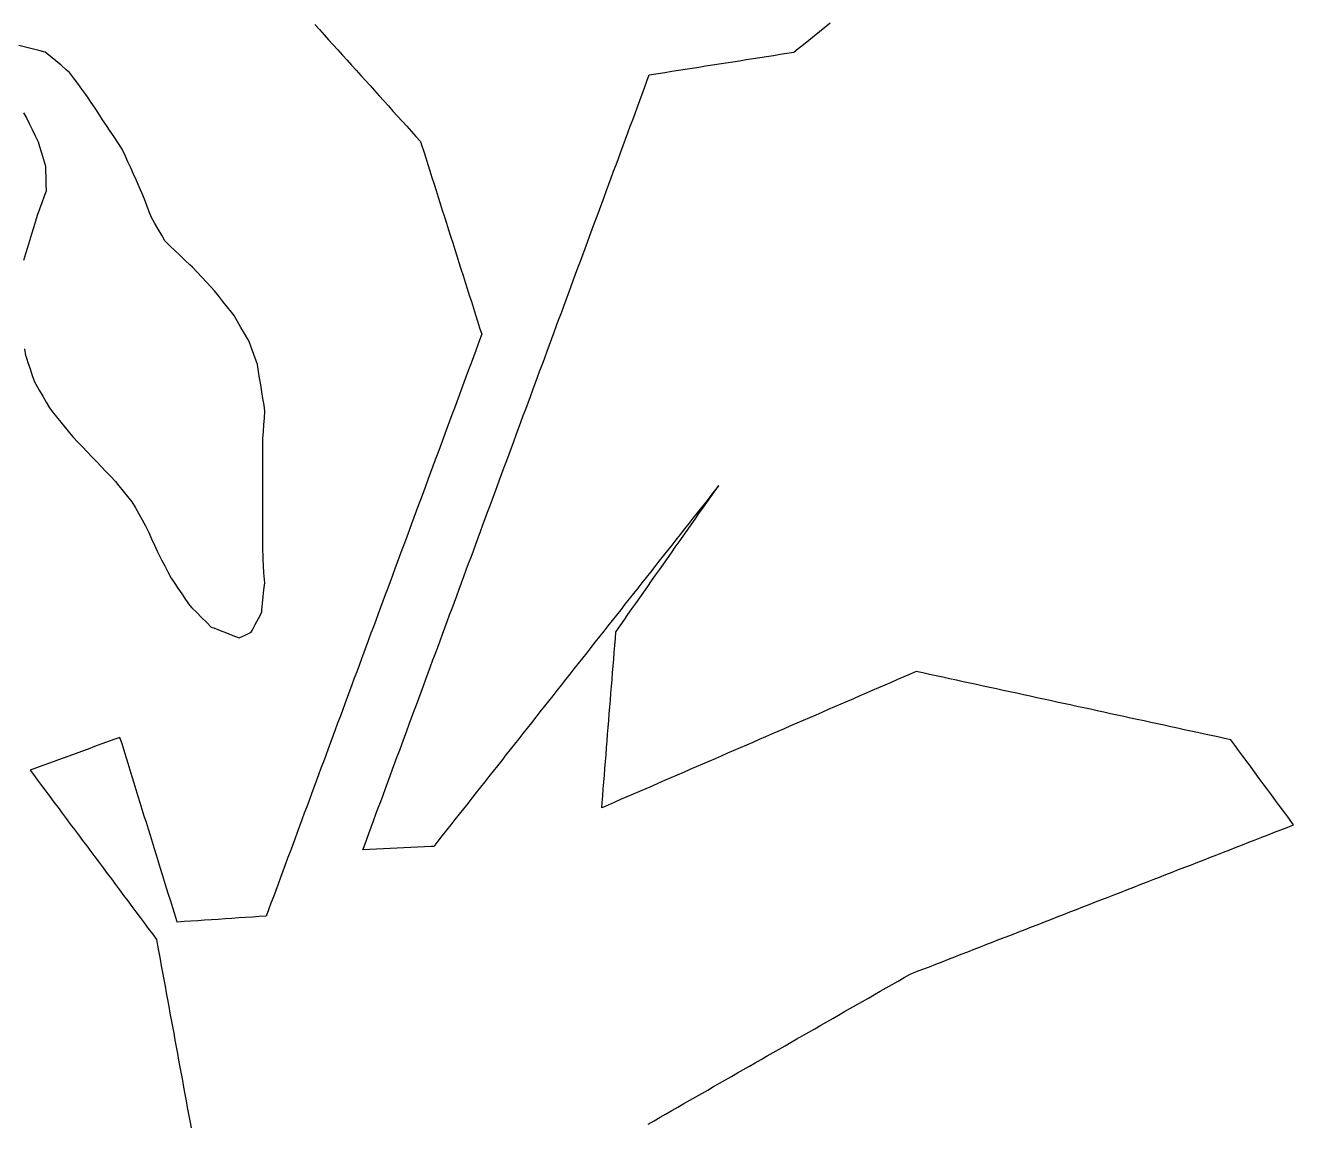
# Model space of a CAD drawing. Header units: millimetres. Extents: x 230 to 3347, y 514 to 5196.
# Drawn here: x 1954.8 to 2139.7, y 4305.1 to 4465.3 of the extents above; entities that cross this region are included whole.
import ezdxf

# ---------------------------------------------------------------- set-up
doc = ezdxf.new("R2010")
doc.units = ezdxf.units.MM
for name, color, linetype in [('ALL_ISLANDS', 7, 'Continuous'), ('OUTLINE_ISLAND_01', 7, 'Continuous'), ('OUTLINE_ISLAND_07', 7, 'Continuous')]:
    doc.layers.add(name, color=color, linetype=linetype)

msp = doc.modelspace()

# ---------------------------------------------------------------- linework, layer by layer
at = {"layer": 'ALL_ISLANDS'}
for points in [[(1997.0172, 4465.4149), (1997.6873, 4464.6726), (1998.3575, 4463.9304), (1999.0276, 4463.1881), (1999.6977, 4462.4459), (2000.3679, 4461.7037), (2001.038, 4460.9614), (2001.7081, 4460.2192), (2002.3783, 4459.4769), (2003.0484, 4458.7347), (2003.7185, 4457.9925), (2004.3887, 4457.2502), (2005.0588, 4456.508), (2005.7289, 4455.7657), (2006.3991, 4455.0235), (2007.0692, 4454.2812), (2007.7393, 4453.539), (2008.4095, 4452.7968), (2009.0796, 4452.0545), (2009.7497, 4451.3123), (2010.4199, 4450.57), (2011.09, 4449.8278), (2011.7601, 4449.0855), (2012.4302, 4448.3433), (2012.5813, 4447.8672), (2012.8837, 4446.914), (2013.186, 4445.9608), (2013.4884, 4445.0076), (2013.7908, 4444.0544), (2014.0932, 4443.1013), (2014.3956, 4442.1481), (2014.6979, 4441.1949), (2015.0003, 4440.2417), (2015.3027, 4439.2885), (2015.6051, 4438.3353), (2015.9075, 4437.3821), (2016.2098, 4436.4289), (2016.5122, 4435.4758), (2016.8146, 4434.5226), (2017.117, 4433.5694), (2017.4194, 4432.6162), (2017.7218, 4431.663), (2018.0241, 4430.7098), (2018.3265, 4429.7566), (2018.6289, 4428.8035), (2018.9313, 4427.8503), (2019.2337, 4426.8971), (2019.536, 4425.9439), (2019.8384, 4424.9907), (2020.1408, 4424.0375), (2020.4432, 4423.0843), (2020.7456, 4422.1311), (2021.0479, 4421.178), (2021.3503, 4420.2248), (2021.1749, 4419.751), (2020.8277, 4418.8132), (2020.4806, 4417.8754), (2020.1334, 4416.9376), (2019.7862, 4415.9998), (2019.439, 4415.062), (2019.0918, 4414.1242), (2018.7446, 4413.1864), (2018.3974, 4412.2486), (2018.0503, 4411.3108), (2017.7031, 4410.373), (2017.3559, 4409.4352), (2017.0087, 4408.4974), (2016.6615, 4407.5597), (2016.3143, 4406.6219), (2015.9671, 4405.6841), (2015.62, 4404.7463), (2015.2728, 4403.8085), (2014.9256, 4402.8707), (2014.5784, 4401.9329), (2014.2312, 4400.9951), (2013.884, 4400.0573), (2013.5368, 4399.1195), (2013.1897, 4398.1817), (2012.8425, 4397.2439), (2012.4953, 4396.3061), (2012.1481, 4395.3683), (2011.8009, 4394.4305), (2011.4537, 4393.4927), (2011.1065, 4392.5549), (2010.7594, 4391.6171), (2010.4122, 4390.6793), (2010.065, 4389.7415), (2009.7178, 4388.8037), (2009.3706, 4387.8659), (2009.0234, 4386.9281), (2008.6762, 4385.9903), (2008.3291, 4385.0525), (2007.9819, 4384.1147), (2007.6347, 4383.1769), (2007.2875, 4382.2391), (2006.9403, 4381.3014), (2006.5931, 4380.3636), (2006.2459, 4379.4258), (2005.8988, 4378.488), (2005.5516, 4377.5502), (2005.2044, 4376.6124), (2004.8572, 4375.6746), (2004.51, 4374.7368), (2004.1628, 4373.799), (2003.8156, 4372.8612), (2003.4685, 4371.9234), (2003.1213, 4370.9856), (2002.7741, 4370.0478), (2002.4269, 4369.11), (2002.0797, 4368.1722), (2001.7325, 4367.2344), (2001.3853, 4366.2966), (2001.0382, 4365.3588), (2000.691, 4364.421), (2000.3438, 4363.4832), (1999.9966, 4362.5454), (1999.6494, 4361.6076), (1999.3022, 4360.6698), (1998.955, 4359.732), (1998.6079, 4358.7942), (1998.2607, 4357.8564), (1997.9135, 4356.9186), (1997.5663, 4355.9809), (1997.2191, 4355.0431), (1996.8719, 4354.1053), (1996.5247, 4353.1675), (1996.1776, 4352.2297), (1995.8304, 4351.2919), (1995.4832, 4350.3541), (1995.136, 4349.4163), (1994.7888, 4348.4785), (1994.4416, 4347.5407), (1994.0944, 4346.6029), (1993.7473, 4345.6651), (1993.4001, 4344.7273), (1993.0529, 4343.7895), (1992.7057, 4342.8517), (1992.3585, 4341.9139), (1992.0113, 4340.9761), (1991.6641, 4340.0383), (1991.317, 4339.1005), (1990.9698, 4338.1627), (1990.6226, 4337.2249), (1990.2754, 4336.2871), (1989.9282, 4335.3493), (1989.9138, 4335.3484), (1988.9161, 4335.2814), (1987.9183, 4335.2145), (1986.9206, 4335.1476), (1985.9228, 4335.0807), (1984.925, 4335.0137), (1983.9273, 4334.9468), (1982.9295, 4334.8799), (1981.9318, 4334.813), (1980.934, 4334.746), (1979.9363, 4334.6791), (1978.9385, 4334.6122), (1977.9407, 4334.5453), (1976.943, 4334.4783), (1976.8827, 4334.673), (1976.5871, 4335.6283), (1976.2914, 4336.5836), (1975.9958, 4337.5389), (1975.7001, 4338.4942), (1975.4045, 4339.4495), (1975.1088, 4340.4048), (1974.8131, 4341.3601), (1974.5175, 4342.3154), (1974.2218, 4343.2706), (1973.9262, 4344.2259), (1973.6305, 4345.1812), (1973.3349, 4346.1365), (1973.0392, 4347.0918), (1972.7436, 4348.0471), (1972.4479, 4349.0024), (1972.1522, 4349.9577), (1971.8566, 4350.913), (1971.5609, 4351.8683), (1971.2653, 4352.8236), (1970.9696, 4353.7789), (1970.674, 4354.7342), (1970.3783, 4355.6895), (1970.0827, 4356.6448), (1969.787, 4357.6001), (1969.4913, 4358.5554), (1969.1957, 4359.5107), (1968.9, 4360.4659), (1968.6044, 4361.4212), (1967.7103, 4361.0966), (1966.7704, 4360.7552), (1965.8305, 4360.4139), (1964.8905, 4360.0725), (1963.9506, 4359.7312), (1963.0107, 4359.3898), (1962.0707, 4359.0485), (1961.1308, 4358.7071), (1960.1909, 4358.3657), (1959.2509, 4358.0244), (1958.311, 4357.683), (1957.371, 4357.3417), (1956.4311, 4357.0003), (1955.4912, 4356.659), (1955.9806, 4356.0032), (1956.5787, 4355.2017), (1957.1768, 4354.4003), (1957.7749, 4353.5989), (1958.373, 4352.7975), (1958.9712, 4351.9961), (1959.5693, 4351.1946), (1960.1674, 4350.3932), (1960.7655, 4349.5918), (1961.3636, 4348.7904), (1961.9617, 4347.989), (1962.5598, 4347.1875), (1963.1579, 4346.3861), (1963.756, 4345.5847), (1964.3541, 4344.7833), (1964.9522, 4343.9819), (1965.5503, 4343.1805), (1966.1484, 4342.379), (1966.7465, 4341.5776), (1967.3446, 4340.7762), (1967.9427, 4339.9748), (1968.5408, 4339.1734), (1969.1389, 4338.3719), (1969.737, 4337.5705), (1970.3351, 4336.7691), (1970.9332, 4335.9677), (1971.5313, 4335.1663), (1972.1294, 4334.3648), (1972.7275, 4333.5634), (1973.3256, 4332.762), (1973.9237, 4331.9606), (1974.0918, 4331.0446), (1974.2722, 4330.061), (1974.4526, 4329.0774), (1974.6331, 4328.0938), (1974.8135, 4327.1102), (1974.9939, 4326.1267), (1975.1743, 4325.1431), (1975.3548, 4324.1595), (1975.5352, 4323.1759), (1975.7156, 4322.1923), (1975.8961, 4321.2087), (1976.0765, 4320.2251), (1976.2569, 4319.2415), (1976.4373, 4318.258), (1976.6178, 4317.2744), (1976.7982, 4316.2908), (1976.9786, 4315.3072), (1977.1591, 4314.3236), (1977.3395, 4313.34), (1977.5199, 4312.3564), (1977.7004, 4311.3728), (1977.8808, 4310.3892), (1978.0612, 4309.4057), (1978.2416, 4308.4221), (1978.4221, 4307.4385), (1978.6025, 4306.4549), (1978.7829, 4305.4713), (1978.9634, 4304.4877)], [(2045.6199, 4305.0186), (2046.4877, 4305.5155), (2047.3555, 4306.0124), (2048.2233, 4306.5093), (2049.0911, 4307.0062), (2049.9589, 4307.5031), (2050.8267, 4308), (2051.6945, 4308.4969), (2052.5623, 4308.9938), (2053.4301, 4309.4907), (2054.2979, 4309.9876), (2055.1657, 4310.4845), (2056.0335, 4310.9814), (2056.9014, 4311.4783), (2057.7692, 4311.9752), (2058.637, 4312.4721), (2059.5048, 4312.969), (2060.3726, 4313.4659), (2061.2404, 4313.9628), (2062.1082, 4314.4597), (2062.976, 4314.9566), (2063.8438, 4315.4535), (2064.7116, 4315.9504), (2065.5794, 4316.4474), (2066.4472, 4316.9443), (2067.315, 4317.4412), (2068.1828, 4317.9381), (2069.0506, 4318.435), (2069.9184, 4318.9319), (2070.7862, 4319.4288), (2071.654, 4319.9257), (2072.5219, 4320.4226), (2073.3897, 4320.9195), (2074.2575, 4321.4164), (2075.1253, 4321.9133), (2075.9931, 4322.4102), (2076.8609, 4322.9071), (2077.7287, 4323.404), (2078.5965, 4323.9009), (2079.4643, 4324.3978), (2080.3321, 4324.8947), (2081.1999, 4325.3916), (2082.0677, 4325.8885), (2082.9355, 4326.3854), (2083.8033, 4326.8823), (2083.8195, 4326.8886), (2084.7513, 4327.2516), (2085.6831, 4327.6145), (2086.6149, 4327.9775), (2087.5467, 4328.3404), (2088.4785, 4328.7034), (2089.4104, 4329.0663), (2090.3422, 4329.4293), (2091.274, 4329.7923), (2092.2058, 4330.1552), (2093.1376, 4330.5182), (2094.0694, 4330.8811), (2095.0012, 4331.2441), (2095.933, 4331.607), (2096.8648, 4331.97), (2097.7966, 4332.3329), (2098.7284, 4332.6959), (2099.6602, 4333.0588), (2100.592, 4333.4218), (2101.5239, 4333.7847), (2102.4557, 4334.1477), (2103.3875, 4334.5106), (2104.3193, 4334.8736), (2105.2511, 4335.2365), (2106.1829, 4335.5995), (2107.1147, 4335.9625), (2108.0465, 4336.3254), (2108.9783, 4336.6884), (2109.9101, 4337.0513), (2110.8419, 4337.4143), (2111.7737, 4337.7772), (2112.7055, 4338.1402), (2113.6373, 4338.5031), (2114.5692, 4338.8661), (2115.501, 4339.229), (2116.4328, 4339.592), (2117.3646, 4339.9549), (2118.2964, 4340.3179), (2119.2282, 4340.6808), (2120.16, 4341.0438), (2121.0918, 4341.4067), (2122.0236, 4341.7697), (2122.9554, 4342.1326), (2123.8872, 4342.4956), (2124.819, 4342.8586), (2125.7508, 4343.2215), (2126.6827, 4343.5845), (2127.6145, 4343.9474), (2128.5463, 4344.3104), (2129.4781, 4344.6733), (2130.4099, 4345.0363), (2131.3417, 4345.3992), (2132.2735, 4345.7622), (2133.2053, 4346.1251), (2134.1371, 4346.4881), (2135.0689, 4346.851), (2136.0007, 4347.214), (2136.9325, 4347.5769), (2137.8643, 4347.9399), (2138.7962, 4348.3028), (2139.728, 4348.6658), (2139.4688, 4349.0163), (2138.8743, 4349.8204), (2138.2799, 4350.6245), (2137.6854, 4351.4286), (2137.0909, 4352.2327), (2136.4964, 4353.0368), (2135.9019, 4353.841), (2135.3075, 4354.6451), (2134.713, 4355.4492), (2134.1185, 4356.2533), (2133.524, 4357.0574), (2132.9295, 4357.8615), (2132.335, 4358.6656), (2131.7406, 4359.4697), (2131.1461, 4360.2738), (2130.5516, 4361.0779), (2129.6403, 4361.2758), (2128.6631, 4361.4879), (2127.6858, 4361.7001), (2126.7086, 4361.9123), (2125.7314, 4362.1244), (2124.7541, 4362.3366), (2123.7769, 4362.5488), (2122.7997, 4362.7609), (2121.8224, 4362.9731), (2120.8452, 4363.1853), (2119.868, 4363.3974), (2118.8907, 4363.6096), (2117.9135, 4363.8218), (2116.9363, 4364.0339), (2115.959, 4364.2461), (2114.9818, 4364.4582), (2114.0046, 4364.6704), (2113.0273, 4364.8826), (2112.0501, 4365.0947), (2111.0729, 4365.3069), (2110.0956, 4365.5191), (2109.1184, 4365.7312), (2108.1412, 4365.9434), (2107.1639, 4366.1556), (2106.1867, 4366.3677), (2105.2095, 4366.5799), (2104.2322, 4366.7921), (2103.255, 4367.0042), (2102.2778, 4367.2164), (2101.3005, 4367.4285), (2100.3233, 4367.6407), (2099.3461, 4367.8529), (2098.3688, 4368.065), (2097.3916, 4368.2772), (2096.4144, 4368.4894), (2095.4371, 4368.7015), (2094.4599, 4368.9137), (2093.4827, 4369.1259), (2092.5054, 4369.338), (2091.5282, 4369.5502), (2090.551, 4369.7624), (2089.5737, 4369.9745), (2088.5965, 4370.1867), (2087.6193, 4370.3988), (2086.642, 4370.611), (2085.6648, 4370.8232), (2084.6876, 4371.0353), (2083.7997, 4370.6501), (2082.8823, 4370.2521), (2081.965, 4369.8541), (2081.0476, 4369.4561), (2080.1302, 4369.0581), (2079.2128, 4368.6601), (2078.2955, 4368.2621), (2077.3781, 4367.8641), (2076.4607, 4367.466), (2075.5433, 4367.068), (2074.6259, 4366.67), (2073.7086, 4366.272), (2072.7912, 4365.874), (2071.8738, 4365.476), (2070.9564, 4365.078), (2070.039, 4364.6799), (2069.1217, 4364.2819), (2068.2043, 4363.8839), (2067.2869, 4363.4859), (2066.3695, 4363.0879), (2065.4521, 4362.6899), (2064.5348, 4362.2919), (2063.6174, 4361.8939), (2062.7, 4361.4958), (2061.7826, 4361.0978), (2060.8652, 4360.6998), (2059.9479, 4360.3018), (2059.0305, 4359.9038), (2058.1131, 4359.5058), (2057.1957, 4359.1078), (2056.2783, 4358.7097), (2055.361, 4358.3117), (2054.4436, 4357.9137), (2053.5262, 4357.5157), (2052.6088, 4357.1177), (2051.6914, 4356.7197), (2050.7741, 4356.3217), (2049.8567, 4355.9237), (2048.9393, 4355.5256), (2048.0219, 4355.1276), (2047.1045, 4354.7296), (2046.1872, 4354.3316), (2045.2698, 4353.9336), (2044.3524, 4353.5356), (2043.435, 4353.1376), (2042.5176, 4352.7395), (2041.6003, 4352.3415), (2040.6829, 4351.9435), (2039.7655, 4351.5455), (2038.8481, 4351.1475), (2038.9094, 4351.9103), (2038.9894, 4352.9071), (2039.0694, 4353.9039), (2039.1494, 4354.9007), (2039.2294, 4355.8975), (2039.3094, 4356.8943), (2039.3894, 4357.8911), (2039.4694, 4358.8879), (2039.5494, 4359.8847), (2039.6295, 4360.8815), (2039.7095, 4361.8783), (2039.7895, 4362.8751), (2039.8695, 4363.8719), (2039.9495, 4364.8687), (2040.0295, 4365.8654), (2040.1095, 4366.8622), (2040.1895, 4367.859), (2040.2695, 4368.8558), (2040.3496, 4369.8526), (2040.4296, 4370.8494), (2040.5096, 4371.8462), (2040.5896, 4372.843), (2040.6696, 4373.8398), (2040.7496, 4374.8366), (2040.8296, 4375.8334), (2040.9096, 4376.8302), (2040.9477, 4376.8844), (2041.5227, 4377.7026), (2042.0977, 4378.5207), (2042.6727, 4379.3389), (2043.2477, 4380.157), (2043.8227, 4380.9752), (2044.3977, 4381.7934), (2044.9727, 4382.6115), (2045.5476, 4383.4297), (2046.1226, 4384.2478), (2046.6976, 4385.066), (2047.2726, 4385.8842), (2047.8476, 4386.7023), (2048.4226, 4387.5205), (2048.9976, 4388.3387), (2049.5726, 4389.1568), (2050.1476, 4389.975), (2050.7225, 4390.7931), (2051.2975, 4391.6113), (2051.8725, 4392.4295), (2052.4475, 4393.2476), (2053.0225, 4394.0658), (2053.5975, 4394.8839), (2054.1725, 4395.7021), (2054.7475, 4396.5203), (2055.3225, 4397.3384), (2055.8974, 4398.1566), (2055.8597, 4398.1087), (2055.2401, 4397.3238), (2054.6205, 4396.5389), (2054.0008, 4395.754), (2053.3812, 4394.9691), (2052.7616, 4394.1842), (2052.142, 4393.3993), (2051.5224, 4392.6143), (2050.9028, 4391.8294), (2050.2832, 4391.0445), (2049.6636, 4390.2596), (2049.044, 4389.4747), (2048.4244, 4388.6898), (2047.8048, 4387.9049), (2047.1852, 4387.12), (2046.5656, 4386.3351), (2045.946, 4385.5501), (2045.3263, 4384.7652), (2044.7067, 4383.9803), (2044.0871, 4383.1954), (2043.4675, 4382.4105), (2042.8479, 4381.6256), (2042.2283, 4380.8407), (2041.6087, 4380.0558), (2040.9891, 4379.2708), (2040.3695, 4378.4859), (2039.7499, 4377.701), (2039.1303, 4376.9161), (2038.5107, 4376.1312), (2037.8911, 4375.3463), (2037.2715, 4374.5614), (2036.6518, 4373.7765), (2036.0322, 4372.9915), (2035.4126, 4372.2066), (2034.793, 4371.4217), (2034.1734, 4370.6368), (2033.5538, 4369.8519), (2032.9342, 4369.067), (2032.3146, 4368.2821), (2031.695, 4367.4972), (2031.0754, 4366.7122), (2030.4558, 4365.9273), (2029.8362, 4365.1424), (2029.2166, 4364.3575), (2028.597, 4363.5726), (2027.9773, 4362.7877), (2027.3577, 4362.0028), (2026.7381, 4361.2179), (2026.1185, 4360.433), (2025.4989, 4359.648), (2024.8793, 4358.8631), (2024.2597, 4358.0782), (2023.6401, 4357.2933), (2023.0205, 4356.5084), (2022.4009, 4355.7235), (2021.7813, 4354.9386), (2021.1617, 4354.1537), (2020.5421, 4353.3687), (2019.9225, 4352.5838), (2019.3028, 4351.7989), (2018.6832, 4351.014), (2018.0636, 4350.2291), (2017.444, 4349.4442), (2016.8244, 4348.6593), (2016.2048, 4347.8744), (2015.5852, 4347.0894), (2014.9656, 4346.3045), (2014.346, 4345.5196), (2013.9994, 4345.5032), (2013.0006, 4345.4559), (2012.0017, 4345.4085), (2011.0028, 4345.3612), (2010.0039, 4345.3139), (2009.0051, 4345.2666), (2008.0062, 4345.2192), (2007.0073, 4345.1719), (2006.0084, 4345.1246), (2005.0095, 4345.0772), (2004.0107, 4345.0299), (2004.1896, 4345.5141), (2004.5362, 4346.4521), (2004.8828, 4347.3901), (2005.2294, 4348.3281), (2005.5761, 4349.2661), (2005.9227, 4350.2041), (2006.2693, 4351.1421), (2006.6159, 4352.0801), (2006.9626, 4353.0181), (2007.3092, 4353.9561), (2007.6558, 4354.8941), (2008.0024, 4355.8321), (2008.349, 4356.7701), (2008.6957, 4357.7082), (2009.0423, 4358.6462), (2009.3889, 4359.5842), (2009.7355, 4360.5222), (2010.0822, 4361.4602), (2010.4288, 4362.3982), (2010.7754, 4363.3362), (2011.122, 4364.2742), (2011.4687, 4365.2122), (2011.8153, 4366.1502), (2012.1619, 4367.0882), (2012.5085, 4368.0262), (2012.8551, 4368.9642), (2013.2018, 4369.9022), (2013.5484, 4370.8402), (2013.895, 4371.7782), (2014.2416, 4372.7162), (2014.5883, 4373.6542), (2014.9349, 4374.5922), (2015.2815, 4375.5302), (2015.6281, 4376.4682), (2015.9748, 4377.4062), (2016.3214, 4378.3443), (2016.668, 4379.2823), (2017.0146, 4380.2203), (2017.3612, 4381.1583), (2017.7079, 4382.0963), (2018.0545, 4383.0343), (2018.4011, 4383.9723), (2018.7477, 4384.9103), (2019.0944, 4385.8483), (2019.441, 4386.7863), (2019.7876, 4387.7243), (2020.1342, 4388.6623), (2020.4809, 4389.6003), (2020.8275, 4390.5383), (2021.1741, 4391.4763), (2021.5207, 4392.4143), (2021.8673, 4393.3523), (2022.214, 4394.2903), (2022.5606, 4395.2283), (2022.9072, 4396.1663), (2023.2538, 4397.1043), (2023.6005, 4398.0423), (2023.9471, 4398.9804), (2024.2937, 4399.9184), (2024.6403, 4400.8564), (2024.987, 4401.7944), (2025.3336, 4402.7324), (2025.6802, 4403.6704), (2026.0268, 4404.6084), (2026.3734, 4405.5464), (2026.7201, 4406.4844), (2027.0667, 4407.4224), (2027.4133, 4408.3604), (2027.7599, 4409.2984), (2028.1066, 4410.2364), (2028.4532, 4411.1744), (2028.7998, 4412.1124), (2029.1464, 4413.0504), (2029.493, 4413.9884), (2029.8397, 4414.9264), (2030.1863, 4415.8644), (2030.5329, 4416.8024), (2030.8795, 4417.7404), (2031.2262, 4418.6784), (2031.5728, 4419.6165), (2031.9194, 4420.5545), (2032.266, 4421.4925), (2032.6127, 4422.4305), (2032.9593, 4423.3685), (2033.3059, 4424.3065), (2033.6525, 4425.2445), (2033.9991, 4426.1825), (2034.3458, 4427.1205), (2034.6924, 4428.0585), (2035.039, 4428.9965), (2035.3856, 4429.9345), (2035.7323, 4430.8725), (2036.0789, 4431.8105), (2036.4255, 4432.7485), (2036.7721, 4433.6865), (2037.1188, 4434.6245), (2037.4654, 4435.5625), (2037.812, 4436.5005), (2038.1586, 4437.4385), (2038.5052, 4438.3765), (2038.8519, 4439.3145), (2039.1985, 4440.2526), (2039.5451, 4441.1906), (2039.8917, 4442.1286), (2040.2384, 4443.0666), (2040.585, 4444.0046), (2040.9316, 4444.9426), (2041.2782, 4445.8806), (2041.6249, 4446.8186), (2041.9715, 4447.7566), (2042.3181, 4448.6946), (2042.6647, 4449.6326), (2043.0113, 4450.5706), (2043.358, 4451.5086), (2043.7046, 4452.4466), (2044.0512, 4453.3846), (2044.3978, 4454.3226), (2044.7445, 4455.2606), (2045.0911, 4456.1986), (2045.4377, 4457.1366), (2045.7843, 4458.0746), (2046.0908, 4458.1228), (2047.0787, 4458.2779), (2048.0666, 4458.433), (2049.0545, 4458.5882), (2050.0424, 4458.7433), (2051.0303, 4458.8984), (2052.0182, 4459.0536), (2053.0061, 4459.2087), (2053.994, 4459.3639), (2054.9819, 4459.519), (2055.9698, 4459.6741), (2056.9577, 4459.8293), (2057.9456, 4459.9844), (2058.9334, 4460.1395), (2059.9213, 4460.2947), (2060.9092, 4460.4498), (2061.8971, 4460.6049), (2062.885, 4460.7601), (2063.8729, 4460.9152), (2064.8608, 4461.0703), (2065.8487, 4461.2255), (2066.8366, 4461.3806), (2067.4707, 4461.8926), (2068.2487, 4462.5208), (2069.0268, 4463.149), (2069.8048, 4463.7772), (2070.5829, 4464.4054), (2071.3609, 4465.0336), (2072.139, 4465.6618)], [(1954.6876, 4418.1277), (1954.8418, 4417.1396), (1954.8657, 4417.0683), (1955.1831, 4416.12), (1955.5005, 4415.1717), (1955.8179, 4414.2234), (1956.1352, 4413.2751), (1956.3316, 4412.936), (1956.8327, 4412.0707), (1957.3338, 4411.2053), (1957.835, 4410.3399), (1958.3361, 4409.4746), (1958.739, 4408.9653), (1959.3595, 4408.1811), (1959.98, 4407.3969), (1960.6005, 4406.6126), (1961.221, 4405.8284), (1961.7469, 4405.2738), (1962.435, 4404.5482), (1963.1231, 4403.8226), (1963.8112, 4403.0969), (1964.4993, 4402.3713), (1965.1874, 4401.6457), (1965.8755, 4400.9201), (1966.5636, 4400.1945), (1967.2517, 4399.4689), (1967.9398, 4398.7433), (1968.4375, 4398.1328), (1969.0694, 4397.3577), (1969.7013, 4396.5827), (1970.3332, 4395.8076), (1970.3519, 4395.7751), (1970.8502, 4394.9081), (1971.3485, 4394.0411), (1971.8468, 4393.1741), (1972.3451, 4392.3071), (1972.3901, 4392.2081), (1972.8041, 4391.2978), (1973.2182, 4390.3875), (1973.6322, 4389.4773), (1974.0462, 4388.567), (1974.2223, 4388.2246), (1974.6797, 4387.3354), (1975.1371, 4386.4461), (1975.5945, 4385.5568), (1976.0519, 4384.6676), (1976.4922, 4384.0132), (1977.0505, 4383.1835), (1977.6087, 4382.3539), (1978.167, 4381.5242), (1978.7253, 4380.6946), (1979.081, 4380.342), (1979.7913, 4379.6381), (1980.5016, 4378.9342), (1981.2119, 4378.2303), (1981.9222, 4377.5263), (1982.2753, 4377.3886), (1983.207, 4377.0254), (1984.1387, 4376.6621), (1985.0704, 4376.2988), (1986.002, 4375.9355), (1986.8491, 4376.3413), (1987.7509, 4376.7734), (1987.8756, 4377.0117), (1988.3392, 4377.8977), (1988.8028, 4378.7837), (1989.2665, 4379.6698), (1989.2978, 4379.9789), (1989.3986, 4380.9738), (1989.4994, 4381.9687), (1989.6002, 4382.9636), (1989.7011, 4383.9585), (1989.6679, 4384.4336), (1989.5981, 4385.4311), (1989.5284, 4386.4287), (1989.4586, 4387.4262), (1989.4577, 4387.8439), (1989.4555, 4388.8439), (1989.4533, 4389.8439), (1989.451, 4390.8439), (1989.4488, 4391.8439), (1989.4466, 4392.8439), (1989.4443, 4393.8439), (1989.4421, 4394.8439), (1989.4399, 4395.8439), (1989.4376, 4396.8439), (1989.4354, 4397.8438), (1989.4332, 4398.8438), (1989.431, 4399.8438), (1989.4287, 4400.8438), (1989.4265, 4401.8438), (1989.4243, 4402.8438), (1989.422, 4403.8438), (1989.4198, 4404.8438), (1989.4352, 4405.0435), (1989.5122, 4406.0405), (1989.5892, 4407.0375), (1989.6661, 4408.0346), (1989.7431, 4409.0316), (1989.6056, 4409.8806), (1989.4458, 4410.8677), (1989.286, 4411.8548), (1989.1261, 4412.842), (1988.9663, 4413.8291), (1988.8064, 4414.8163), (1988.6466, 4415.8034), (1988.454, 4416.342), (1988.1173, 4417.2837), (1987.7806, 4418.2253), (1987.444, 4419.1669), (1987.2541, 4419.4931), (1986.7513, 4420.3575), (1986.2484, 4421.2219), (1985.7455, 4422.0862), (1985.2427, 4422.9506), (1984.8592, 4423.4359), (1984.2393, 4424.2206), (1983.6194, 4425.0052), (1982.9995, 4425.7899), (1982.3796, 4426.5746), (1981.8977, 4427.086), (1981.2119, 4427.8138), (1980.526, 4428.5415), (1979.8402, 4429.2693), (1979.1544, 4429.9971), (1978.7686, 4430.3686), (1978.0483, 4431.0622), (1977.328, 4431.7559), (1976.6077, 4432.4496), (1975.8874, 4433.1432), (1975.1671, 4433.8369), (1974.6871, 4434.6721), (1974.1887, 4435.5391), (1973.6904, 4436.4061), (1973.1921, 4437.2731), (1972.8797, 4438.08), (1972.5187, 4439.0126), (1972.1576, 4439.9451), (1971.7966, 4440.8777), (1971.4021, 4441.7504), (1970.9902, 4442.6616), (1970.5783, 4443.5729), (1970.1664, 4444.4841), (1969.7545, 4445.3953), (1969.3426, 4446.3066), (1968.9308, 4447.2178), (1968.8357, 4447.3618), (1968.2845, 4448.1962), (1967.7333, 4449.0305), (1967.1822, 4449.8649), (1966.631, 4450.6993), (1966.0798, 4451.5337), (1965.5287, 4452.3681), (1964.9775, 4453.2025), (1964.4263, 4454.0369), (1963.8752, 4454.8713), (1963.6306, 4455.2024), (1963.0365, 4456.0068), (1962.4424, 4456.8112), (1961.8483, 4457.6156), (1961.2541, 4458.42), (1960.7743, 4458.8204), (1960.0065, 4459.4611), (1959.2387, 4460.1018), (1958.471, 4460.7425), (1957.7032, 4461.3832), (1956.7735, 4461.6198), (1955.8044, 4461.8664), (1954.8352, 4462.113), (1953.8661, 4462.3596)], [(1954.5384, 4452.5489), (1955.0433, 4451.6857), (1955.3834, 4450.9796), (1955.8173, 4450.0787), (1956.2513, 4449.1777), (1956.6852, 4448.2768), (1956.8761, 4447.6434), (1957.1646, 4446.686), (1957.4531, 4445.7285), (1957.7416, 4444.771), (1957.7584, 4444.1121), (1957.7839, 4443.1125), (1957.8094, 4442.1128), (1957.835, 4441.1131), (1957.563, 4440.3567), (1957.2246, 4439.4157), (1956.8862, 4438.4746), (1956.5478, 4437.5336), (1956.2966, 4436.7246), (1956.0001, 4435.7695), (1955.7035, 4434.8145), (1955.407, 4433.8595), (1955.1104, 4432.9045), (1954.8139, 4431.9495), (1954.5173, 4430.9944)]]:
    msp.add_lwpolyline(points, dxfattribs=at)
at = {"layer": 'OUTLINE_ISLAND_01'}
for points in [[(1997.0172, 4465.4149), (1997.6873, 4464.6726), (1998.3575, 4463.9304), (1999.0276, 4463.1881), (1999.6977, 4462.4459), (2000.3679, 4461.7037), (2001.038, 4460.9614), (2001.7081, 4460.2192), (2002.3783, 4459.4769), (2003.0484, 4458.7347), (2003.7185, 4457.9925), (2004.3887, 4457.2502), (2005.0588, 4456.508), (2005.7289, 4455.7657), (2006.3991, 4455.0235), (2007.0692, 4454.2812), (2007.7393, 4453.539), (2008.4095, 4452.7968), (2009.0796, 4452.0545), (2009.7497, 4451.3123), (2010.4199, 4450.57), (2011.09, 4449.8278), (2011.7601, 4449.0855), (2012.4302, 4448.3433), (2012.5813, 4447.8672), (2012.8837, 4446.914), (2013.186, 4445.9608), (2013.4884, 4445.0076), (2013.7908, 4444.0544), (2014.0932, 4443.1013), (2014.3956, 4442.1481), (2014.6979, 4441.1949), (2015.0003, 4440.2417), (2015.3027, 4439.2885), (2015.6051, 4438.3353), (2015.9075, 4437.3821), (2016.2098, 4436.4289), (2016.5122, 4435.4758), (2016.8146, 4434.5226), (2017.117, 4433.5694), (2017.4194, 4432.6162), (2017.7218, 4431.663), (2018.0241, 4430.7098), (2018.3265, 4429.7566), (2018.6289, 4428.8035), (2018.9313, 4427.8503), (2019.2337, 4426.8971), (2019.536, 4425.9439), (2019.8384, 4424.9907), (2020.1408, 4424.0375), (2020.4432, 4423.0843), (2020.7456, 4422.1311), (2021.0479, 4421.178), (2021.3503, 4420.2248), (2021.1749, 4419.751), (2020.8277, 4418.8132), (2020.4806, 4417.8754), (2020.1334, 4416.9376), (2019.7862, 4415.9998), (2019.439, 4415.062), (2019.0918, 4414.1242), (2018.7446, 4413.1864), (2018.3974, 4412.2486), (2018.0503, 4411.3108), (2017.7031, 4410.373), (2017.3559, 4409.4352), (2017.0087, 4408.4974), (2016.6615, 4407.5597), (2016.3143, 4406.6219), (2015.9671, 4405.6841), (2015.62, 4404.7463), (2015.2728, 4403.8085), (2014.9256, 4402.8707), (2014.5784, 4401.9329), (2014.2312, 4400.9951), (2013.884, 4400.0573), (2013.5368, 4399.1195), (2013.1897, 4398.1817), (2012.8425, 4397.2439), (2012.4953, 4396.3061), (2012.1481, 4395.3683), (2011.8009, 4394.4305), (2011.4537, 4393.4927), (2011.1065, 4392.5549), (2010.7594, 4391.6171), (2010.4122, 4390.6793), (2010.065, 4389.7415), (2009.7178, 4388.8037), (2009.3706, 4387.8659), (2009.0234, 4386.9281), (2008.6762, 4385.9903), (2008.3291, 4385.0525), (2007.9819, 4384.1147), (2007.6347, 4383.1769), (2007.2875, 4382.2391), (2006.9403, 4381.3014), (2006.5931, 4380.3636), (2006.2459, 4379.4258), (2005.8988, 4378.488), (2005.5516, 4377.5502), (2005.2044, 4376.6124), (2004.8572, 4375.6746), (2004.51, 4374.7368), (2004.1628, 4373.799), (2003.8156, 4372.8612), (2003.4685, 4371.9234), (2003.1213, 4370.9856), (2002.7741, 4370.0478), (2002.4269, 4369.11), (2002.0797, 4368.1722), (2001.7325, 4367.2344), (2001.3853, 4366.2966), (2001.0382, 4365.3588), (2000.691, 4364.421), (2000.3438, 4363.4832), (1999.9966, 4362.5454), (1999.6494, 4361.6076), (1999.3022, 4360.6698), (1998.955, 4359.732), (1998.6079, 4358.7942), (1998.2607, 4357.8564), (1997.9135, 4356.9186), (1997.5663, 4355.9809), (1997.2191, 4355.0431), (1996.8719, 4354.1053), (1996.5247, 4353.1675), (1996.1776, 4352.2297), (1995.8304, 4351.2919), (1995.4832, 4350.3541), (1995.136, 4349.4163), (1994.7888, 4348.4785), (1994.4416, 4347.5407), (1994.0944, 4346.6029), (1993.7473, 4345.6651), (1993.4001, 4344.7273), (1993.0529, 4343.7895), (1992.7057, 4342.8517), (1992.3585, 4341.9139), (1992.0113, 4340.9761), (1991.6641, 4340.0383), (1991.317, 4339.1005), (1990.9698, 4338.1627), (1990.6226, 4337.2249), (1990.2754, 4336.2871), (1989.9282, 4335.3493), (1989.9138, 4335.3484), (1988.9161, 4335.2814), (1987.9183, 4335.2145), (1986.9206, 4335.1476), (1985.9228, 4335.0807), (1984.925, 4335.0137), (1983.9273, 4334.9468), (1982.9295, 4334.8799), (1981.9318, 4334.813), (1980.934, 4334.746), (1979.9363, 4334.6791), (1978.9385, 4334.6122), (1977.9407, 4334.5453), (1976.943, 4334.4783), (1976.8827, 4334.673), (1976.5871, 4335.6283), (1976.2914, 4336.5836), (1975.9958, 4337.5389), (1975.7001, 4338.4942), (1975.4045, 4339.4495), (1975.1088, 4340.4048), (1974.8131, 4341.3601), (1974.5175, 4342.3154), (1974.2218, 4343.2706), (1973.9262, 4344.2259), (1973.6305, 4345.1812), (1973.3349, 4346.1365), (1973.0392, 4347.0918), (1972.7436, 4348.0471), (1972.4479, 4349.0024), (1972.1522, 4349.9577), (1971.8566, 4350.913), (1971.5609, 4351.8683), (1971.2653, 4352.8236), (1970.9696, 4353.7789), (1970.674, 4354.7342), (1970.3783, 4355.6895), (1970.0827, 4356.6448), (1969.787, 4357.6001), (1969.4913, 4358.5554), (1969.1957, 4359.5107), (1968.9, 4360.4659), (1968.6044, 4361.4212), (1967.7103, 4361.0966), (1966.7704, 4360.7552), (1965.8305, 4360.4139), (1964.8905, 4360.0725), (1963.9506, 4359.7312), (1963.0107, 4359.3898), (1962.0707, 4359.0485), (1961.1308, 4358.7071), (1960.1909, 4358.3657), (1959.2509, 4358.0244), (1958.311, 4357.683), (1957.371, 4357.3417), (1956.4311, 4357.0003), (1955.4912, 4356.659), (1955.9806, 4356.0032), (1956.5787, 4355.2017), (1957.1768, 4354.4003), (1957.7749, 4353.5989), (1958.373, 4352.7975), (1958.9712, 4351.9961), (1959.5693, 4351.1946), (1960.1674, 4350.3932), (1960.7655, 4349.5918), (1961.3636, 4348.7904), (1961.9617, 4347.989), (1962.5598, 4347.1875), (1963.1579, 4346.3861), (1963.756, 4345.5847), (1964.3541, 4344.7833), (1964.9522, 4343.9819), (1965.5503, 4343.1805), (1966.1484, 4342.379), (1966.7465, 4341.5776), (1967.3446, 4340.7762), (1967.9427, 4339.9748), (1968.5408, 4339.1734), (1969.1389, 4338.3719), (1969.737, 4337.5705), (1970.3351, 4336.7691), (1970.9332, 4335.9677), (1971.5313, 4335.1663), (1972.1294, 4334.3648), (1972.7275, 4333.5634), (1973.3256, 4332.762), (1973.9237, 4331.9606), (1974.0918, 4331.0446), (1974.2722, 4330.061), (1974.4526, 4329.0774), (1974.6331, 4328.0938), (1974.8135, 4327.1102), (1974.9939, 4326.1267), (1975.1743, 4325.1431), (1975.3548, 4324.1595), (1975.5352, 4323.1759), (1975.7156, 4322.1923), (1975.8961, 4321.2087), (1976.0765, 4320.2251), (1976.2569, 4319.2415), (1976.4373, 4318.258), (1976.6178, 4317.2744), (1976.7982, 4316.2908), (1976.9786, 4315.3072), (1977.1591, 4314.3236), (1977.3395, 4313.34), (1977.5199, 4312.3564), (1977.7004, 4311.3728), (1977.8808, 4310.3892), (1978.0612, 4309.4057), (1978.2416, 4308.4221), (1978.4221, 4307.4385), (1978.6025, 4306.4549), (1978.7829, 4305.4713), (1978.9634, 4304.4877)], [(2045.6199, 4305.0186), (2046.4877, 4305.5155), (2047.3555, 4306.0124), (2048.2233, 4306.5093), (2049.0911, 4307.0062), (2049.9589, 4307.5031), (2050.8267, 4308), (2051.6945, 4308.4969), (2052.5623, 4308.9938), (2053.4301, 4309.4907), (2054.2979, 4309.9876), (2055.1657, 4310.4845), (2056.0335, 4310.9814), (2056.9014, 4311.4783), (2057.7692, 4311.9752), (2058.637, 4312.4721), (2059.5048, 4312.969), (2060.3726, 4313.4659), (2061.2404, 4313.9628), (2062.1082, 4314.4597), (2062.976, 4314.9566), (2063.8438, 4315.4535), (2064.7116, 4315.9504), (2065.5794, 4316.4474), (2066.4472, 4316.9443), (2067.315, 4317.4412), (2068.1828, 4317.9381), (2069.0506, 4318.435), (2069.9184, 4318.9319), (2070.7862, 4319.4288), (2071.654, 4319.9257), (2072.5219, 4320.4226), (2073.3897, 4320.9195), (2074.2575, 4321.4164), (2075.1253, 4321.9133), (2075.9931, 4322.4102), (2076.8609, 4322.9071), (2077.7287, 4323.404), (2078.5965, 4323.9009), (2079.4643, 4324.3978), (2080.3321, 4324.8947), (2081.1999, 4325.3916), (2082.0677, 4325.8885), (2082.9355, 4326.3854), (2083.8033, 4326.8823), (2083.8195, 4326.8886), (2084.7513, 4327.2516), (2085.6831, 4327.6145), (2086.6149, 4327.9775), (2087.5467, 4328.3404), (2088.4785, 4328.7034), (2089.4104, 4329.0663), (2090.3422, 4329.4293), (2091.274, 4329.7923), (2092.2058, 4330.1552), (2093.1376, 4330.5182), (2094.0694, 4330.8811), (2095.0012, 4331.2441), (2095.933, 4331.607), (2096.8648, 4331.97), (2097.7966, 4332.3329), (2098.7284, 4332.6959), (2099.6602, 4333.0588), (2100.592, 4333.4218), (2101.5239, 4333.7847), (2102.4557, 4334.1477), (2103.3875, 4334.5106), (2104.3193, 4334.8736), (2105.2511, 4335.2365), (2106.1829, 4335.5995), (2107.1147, 4335.9625), (2108.0465, 4336.3254), (2108.9783, 4336.6884), (2109.9101, 4337.0513), (2110.8419, 4337.4143), (2111.7737, 4337.7772), (2112.7055, 4338.1402), (2113.6373, 4338.5031), (2114.5692, 4338.8661), (2115.501, 4339.229), (2116.4328, 4339.592), (2117.3646, 4339.9549), (2118.2964, 4340.3179), (2119.2282, 4340.6808), (2120.16, 4341.0438), (2121.0918, 4341.4067), (2122.0236, 4341.7697), (2122.9554, 4342.1326), (2123.8872, 4342.4956), (2124.819, 4342.8586), (2125.7508, 4343.2215), (2126.6827, 4343.5845), (2127.6145, 4343.9474), (2128.5463, 4344.3104), (2129.4781, 4344.6733), (2130.4099, 4345.0363), (2131.3417, 4345.3992), (2132.2735, 4345.7622), (2133.2053, 4346.1251), (2134.1371, 4346.4881), (2135.0689, 4346.851), (2136.0007, 4347.214), (2136.9325, 4347.5769), (2137.8643, 4347.9399), (2138.7962, 4348.3028), (2139.728, 4348.6658), (2139.4688, 4349.0163), (2138.8743, 4349.8204), (2138.2799, 4350.6245), (2137.6854, 4351.4286), (2137.0909, 4352.2327), (2136.4964, 4353.0368), (2135.9019, 4353.841), (2135.3075, 4354.6451), (2134.713, 4355.4492), (2134.1185, 4356.2533), (2133.524, 4357.0574), (2132.9295, 4357.8615), (2132.335, 4358.6656), (2131.7406, 4359.4697), (2131.1461, 4360.2738), (2130.5516, 4361.0779), (2129.6403, 4361.2758), (2128.6631, 4361.4879), (2127.6858, 4361.7001), (2126.7086, 4361.9123), (2125.7314, 4362.1244), (2124.7541, 4362.3366), (2123.7769, 4362.5488), (2122.7997, 4362.7609), (2121.8224, 4362.9731), (2120.8452, 4363.1853), (2119.868, 4363.3974), (2118.8907, 4363.6096), (2117.9135, 4363.8218), (2116.9363, 4364.0339), (2115.959, 4364.2461), (2114.9818, 4364.4582), (2114.0046, 4364.6704), (2113.0273, 4364.8826), (2112.0501, 4365.0947), (2111.0729, 4365.3069), (2110.0956, 4365.5191), (2109.1184, 4365.7312), (2108.1412, 4365.9434), (2107.1639, 4366.1556), (2106.1867, 4366.3677), (2105.2095, 4366.5799), (2104.2322, 4366.7921), (2103.255, 4367.0042), (2102.2778, 4367.2164), (2101.3005, 4367.4285), (2100.3233, 4367.6407), (2099.3461, 4367.8529), (2098.3688, 4368.065), (2097.3916, 4368.2772), (2096.4144, 4368.4894), (2095.4371, 4368.7015), (2094.4599, 4368.9137), (2093.4827, 4369.1259), (2092.5054, 4369.338), (2091.5282, 4369.5502), (2090.551, 4369.7624), (2089.5737, 4369.9745), (2088.5965, 4370.1867), (2087.6193, 4370.3988), (2086.642, 4370.611), (2085.6648, 4370.8232), (2084.6876, 4371.0353), (2083.7997, 4370.6501), (2082.8823, 4370.2521), (2081.965, 4369.8541), (2081.0476, 4369.4561), (2080.1302, 4369.0581), (2079.2128, 4368.6601), (2078.2955, 4368.2621), (2077.3781, 4367.8641), (2076.4607, 4367.466), (2075.5433, 4367.068), (2074.6259, 4366.67), (2073.7086, 4366.272), (2072.7912, 4365.874), (2071.8738, 4365.476), (2070.9564, 4365.078), (2070.039, 4364.6799), (2069.1217, 4364.2819), (2068.2043, 4363.8839), (2067.2869, 4363.4859), (2066.3695, 4363.0879), (2065.4521, 4362.6899), (2064.5348, 4362.2919), (2063.6174, 4361.8939), (2062.7, 4361.4958), (2061.7826, 4361.0978), (2060.8652, 4360.6998), (2059.9479, 4360.3018), (2059.0305, 4359.9038), (2058.1131, 4359.5058), (2057.1957, 4359.1078), (2056.2783, 4358.7097), (2055.361, 4358.3117), (2054.4436, 4357.9137), (2053.5262, 4357.5157), (2052.6088, 4357.1177), (2051.6914, 4356.7197), (2050.7741, 4356.3217), (2049.8567, 4355.9237), (2048.9393, 4355.5256), (2048.0219, 4355.1276), (2047.1045, 4354.7296), (2046.1872, 4354.3316), (2045.2698, 4353.9336), (2044.3524, 4353.5356), (2043.435, 4353.1376), (2042.5176, 4352.7395), (2041.6003, 4352.3415), (2040.6829, 4351.9435), (2039.7655, 4351.5455), (2038.8481, 4351.1475), (2038.9094, 4351.9103), (2038.9894, 4352.9071), (2039.0694, 4353.9039), (2039.1494, 4354.9007), (2039.2294, 4355.8975), (2039.3094, 4356.8943), (2039.3894, 4357.8911), (2039.4694, 4358.8879), (2039.5494, 4359.8847), (2039.6295, 4360.8815), (2039.7095, 4361.8783), (2039.7895, 4362.8751), (2039.8695, 4363.8719), (2039.9495, 4364.8687), (2040.0295, 4365.8654), (2040.1095, 4366.8622), (2040.1895, 4367.859), (2040.2695, 4368.8558), (2040.3496, 4369.8526), (2040.4296, 4370.8494), (2040.5096, 4371.8462), (2040.5896, 4372.843), (2040.6696, 4373.8398), (2040.7496, 4374.8366), (2040.8296, 4375.8334), (2040.9096, 4376.8302), (2040.9477, 4376.8844), (2041.5227, 4377.7026), (2042.0977, 4378.5207), (2042.6727, 4379.3389), (2043.2477, 4380.157), (2043.8227, 4380.9752), (2044.3977, 4381.7934), (2044.9727, 4382.6115), (2045.5476, 4383.4297), (2046.1226, 4384.2478), (2046.6976, 4385.066), (2047.2726, 4385.8842), (2047.8476, 4386.7023), (2048.4226, 4387.5205), (2048.9976, 4388.3387), (2049.5726, 4389.1568), (2050.1476, 4389.975), (2050.7225, 4390.7931), (2051.2975, 4391.6113), (2051.8725, 4392.4295), (2052.4475, 4393.2476), (2053.0225, 4394.0658), (2053.5975, 4394.8839), (2054.1725, 4395.7021), (2054.7475, 4396.5203), (2055.3225, 4397.3384), (2055.8974, 4398.1566), (2055.8597, 4398.1087), (2055.2401, 4397.3238), (2054.6205, 4396.5389), (2054.0008, 4395.754), (2053.3812, 4394.9691), (2052.7616, 4394.1842), (2052.142, 4393.3993), (2051.5224, 4392.6143), (2050.9028, 4391.8294), (2050.2832, 4391.0445), (2049.6636, 4390.2596), (2049.044, 4389.4747), (2048.4244, 4388.6898), (2047.8048, 4387.9049), (2047.1852, 4387.12), (2046.5656, 4386.3351), (2045.946, 4385.5501), (2045.3263, 4384.7652), (2044.7067, 4383.9803), (2044.0871, 4383.1954), (2043.4675, 4382.4105), (2042.8479, 4381.6256), (2042.2283, 4380.8407), (2041.6087, 4380.0558), (2040.9891, 4379.2708), (2040.3695, 4378.4859), (2039.7499, 4377.701), (2039.1303, 4376.9161), (2038.5107, 4376.1312), (2037.8911, 4375.3463), (2037.2715, 4374.5614), (2036.6518, 4373.7765), (2036.0322, 4372.9915), (2035.4126, 4372.2066), (2034.793, 4371.4217), (2034.1734, 4370.6368), (2033.5538, 4369.8519), (2032.9342, 4369.067), (2032.3146, 4368.2821), (2031.695, 4367.4972), (2031.0754, 4366.7122), (2030.4558, 4365.9273), (2029.8362, 4365.1424), (2029.2166, 4364.3575), (2028.597, 4363.5726), (2027.9773, 4362.7877), (2027.3577, 4362.0028), (2026.7381, 4361.2179), (2026.1185, 4360.433), (2025.4989, 4359.648), (2024.8793, 4358.8631), (2024.2597, 4358.0782), (2023.6401, 4357.2933), (2023.0205, 4356.5084), (2022.4009, 4355.7235), (2021.7813, 4354.9386), (2021.1617, 4354.1537), (2020.5421, 4353.3687), (2019.9225, 4352.5838), (2019.3028, 4351.7989), (2018.6832, 4351.014), (2018.0636, 4350.2291), (2017.444, 4349.4442), (2016.8244, 4348.6593), (2016.2048, 4347.8744), (2015.5852, 4347.0894), (2014.9656, 4346.3045), (2014.346, 4345.5196), (2013.9994, 4345.5032), (2013.0006, 4345.4559), (2012.0017, 4345.4085), (2011.0028, 4345.3612), (2010.0039, 4345.3139), (2009.0051, 4345.2666), (2008.0062, 4345.2192), (2007.0073, 4345.1719), (2006.0084, 4345.1246), (2005.0095, 4345.0772), (2004.0107, 4345.0299), (2004.1896, 4345.5141), (2004.5362, 4346.4521), (2004.8828, 4347.3901), (2005.2294, 4348.3281), (2005.5761, 4349.2661), (2005.9227, 4350.2041), (2006.2693, 4351.1421), (2006.6159, 4352.0801), (2006.9626, 4353.0181), (2007.3092, 4353.9561), (2007.6558, 4354.8941), (2008.0024, 4355.8321), (2008.349, 4356.7701), (2008.6957, 4357.7082), (2009.0423, 4358.6462), (2009.3889, 4359.5842), (2009.7355, 4360.5222), (2010.0822, 4361.4602), (2010.4288, 4362.3982), (2010.7754, 4363.3362), (2011.122, 4364.2742), (2011.4687, 4365.2122), (2011.8153, 4366.1502), (2012.1619, 4367.0882), (2012.5085, 4368.0262), (2012.8551, 4368.9642), (2013.2018, 4369.9022), (2013.5484, 4370.8402), (2013.895, 4371.7782), (2014.2416, 4372.7162), (2014.5883, 4373.6542), (2014.9349, 4374.5922), (2015.2815, 4375.5302), (2015.6281, 4376.4682), (2015.9748, 4377.4062), (2016.3214, 4378.3443), (2016.668, 4379.2823), (2017.0146, 4380.2203), (2017.3612, 4381.1583), (2017.7079, 4382.0963), (2018.0545, 4383.0343), (2018.4011, 4383.9723), (2018.7477, 4384.9103), (2019.0944, 4385.8483), (2019.441, 4386.7863), (2019.7876, 4387.7243), (2020.1342, 4388.6623), (2020.4809, 4389.6003), (2020.8275, 4390.5383), (2021.1741, 4391.4763), (2021.5207, 4392.4143), (2021.8673, 4393.3523), (2022.214, 4394.2903), (2022.5606, 4395.2283), (2022.9072, 4396.1663), (2023.2538, 4397.1043), (2023.6005, 4398.0423), (2023.9471, 4398.9804), (2024.2937, 4399.9184), (2024.6403, 4400.8564), (2024.987, 4401.7944), (2025.3336, 4402.7324), (2025.6802, 4403.6704), (2026.0268, 4404.6084), (2026.3734, 4405.5464), (2026.7201, 4406.4844), (2027.0667, 4407.4224), (2027.4133, 4408.3604), (2027.7599, 4409.2984), (2028.1066, 4410.2364), (2028.4532, 4411.1744), (2028.7998, 4412.1124), (2029.1464, 4413.0504), (2029.493, 4413.9884), (2029.8397, 4414.9264), (2030.1863, 4415.8644), (2030.5329, 4416.8024), (2030.8795, 4417.7404), (2031.2262, 4418.6784), (2031.5728, 4419.6165), (2031.9194, 4420.5545), (2032.266, 4421.4925), (2032.6127, 4422.4305), (2032.9593, 4423.3685), (2033.3059, 4424.3065), (2033.6525, 4425.2445), (2033.9991, 4426.1825), (2034.3458, 4427.1205), (2034.6924, 4428.0585), (2035.039, 4428.9965), (2035.3856, 4429.9345), (2035.7323, 4430.8725), (2036.0789, 4431.8105), (2036.4255, 4432.7485), (2036.7721, 4433.6865), (2037.1188, 4434.6245), (2037.4654, 4435.5625), (2037.812, 4436.5005), (2038.1586, 4437.4385), (2038.5052, 4438.3765), (2038.8519, 4439.3145), (2039.1985, 4440.2526), (2039.5451, 4441.1906), (2039.8917, 4442.1286), (2040.2384, 4443.0666), (2040.585, 4444.0046), (2040.9316, 4444.9426), (2041.2782, 4445.8806), (2041.6249, 4446.8186), (2041.9715, 4447.7566), (2042.3181, 4448.6946), (2042.6647, 4449.6326), (2043.0113, 4450.5706), (2043.358, 4451.5086), (2043.7046, 4452.4466), (2044.0512, 4453.3846), (2044.3978, 4454.3226), (2044.7445, 4455.2606), (2045.0911, 4456.1986), (2045.4377, 4457.1366), (2045.7843, 4458.0746), (2046.0908, 4458.1228), (2047.0787, 4458.2779), (2048.0666, 4458.433), (2049.0545, 4458.5882), (2050.0424, 4458.7433), (2051.0303, 4458.8984), (2052.0182, 4459.0536), (2053.0061, 4459.2087), (2053.994, 4459.3639), (2054.9819, 4459.519), (2055.9698, 4459.6741), (2056.9577, 4459.8293), (2057.9456, 4459.9844), (2058.9334, 4460.1395), (2059.9213, 4460.2947), (2060.9092, 4460.4498), (2061.8971, 4460.6049), (2062.885, 4460.7601), (2063.8729, 4460.9152), (2064.8608, 4461.0703), (2065.8487, 4461.2255), (2066.8366, 4461.3806), (2067.4707, 4461.8926), (2068.2487, 4462.5208), (2069.0268, 4463.149), (2069.8048, 4463.7772), (2070.5829, 4464.4054), (2071.3609, 4465.0336), (2072.139, 4465.6618)]]:
    msp.add_lwpolyline(points, dxfattribs=at)
at = {"layer": 'OUTLINE_ISLAND_07'}
for points in [[(1954.6876, 4418.1277), (1954.8418, 4417.1396), (1954.8657, 4417.0683), (1955.1831, 4416.12), (1955.5005, 4415.1717), (1955.8179, 4414.2234), (1956.1352, 4413.2751), (1956.3316, 4412.936), (1956.8327, 4412.0707), (1957.3338, 4411.2053), (1957.835, 4410.3399), (1958.3361, 4409.4746), (1958.739, 4408.9653), (1959.3595, 4408.1811), (1959.98, 4407.3969), (1960.6005, 4406.6126), (1961.221, 4405.8284), (1961.7469, 4405.2738), (1962.435, 4404.5482), (1963.1231, 4403.8226), (1963.8112, 4403.0969), (1964.4993, 4402.3713), (1965.1874, 4401.6457), (1965.8755, 4400.9201), (1966.5636, 4400.1945), (1967.2517, 4399.4689), (1967.9398, 4398.7433), (1968.4375, 4398.1328), (1969.0694, 4397.3577), (1969.7013, 4396.5827), (1970.3332, 4395.8076), (1970.3519, 4395.7751), (1970.8502, 4394.9081), (1971.3485, 4394.0411), (1971.8468, 4393.1741), (1972.3451, 4392.3071), (1972.3901, 4392.2081), (1972.8041, 4391.2978), (1973.2182, 4390.3875), (1973.6322, 4389.4773), (1974.0462, 4388.567), (1974.2223, 4388.2246), (1974.6797, 4387.3354), (1975.1371, 4386.4461), (1975.5945, 4385.5568), (1976.0519, 4384.6676), (1976.4922, 4384.0132), (1977.0505, 4383.1835), (1977.6087, 4382.3539), (1978.167, 4381.5242), (1978.7253, 4380.6946), (1979.081, 4380.342), (1979.7913, 4379.6381), (1980.5016, 4378.9342), (1981.2119, 4378.2303), (1981.9222, 4377.5263), (1982.2753, 4377.3886), (1983.207, 4377.0254), (1984.1387, 4376.6621), (1985.0704, 4376.2988), (1986.002, 4375.9355), (1986.8491, 4376.3413), (1987.7509, 4376.7734), (1987.8756, 4377.0117), (1988.3392, 4377.8977), (1988.8028, 4378.7837), (1989.2665, 4379.6698), (1989.2978, 4379.9789), (1989.3986, 4380.9738), (1989.4994, 4381.9687), (1989.6002, 4382.9636), (1989.7011, 4383.9585), (1989.6679, 4384.4336), (1989.5981, 4385.4311), (1989.5284, 4386.4287), (1989.4586, 4387.4262), (1989.4577, 4387.8439), (1989.4555, 4388.8439), (1989.4533, 4389.8439), (1989.451, 4390.8439), (1989.4488, 4391.8439), (1989.4466, 4392.8439), (1989.4443, 4393.8439), (1989.4421, 4394.8439), (1989.4399, 4395.8439), (1989.4376, 4396.8439), (1989.4354, 4397.8438), (1989.4332, 4398.8438), (1989.431, 4399.8438), (1989.4287, 4400.8438), (1989.4265, 4401.8438), (1989.4243, 4402.8438), (1989.422, 4403.8438), (1989.4198, 4404.8438), (1989.4352, 4405.0435), (1989.5122, 4406.0405), (1989.5892, 4407.0375), (1989.6661, 4408.0346), (1989.7431, 4409.0316), (1989.6056, 4409.8806), (1989.4458, 4410.8677), (1989.286, 4411.8548), (1989.1261, 4412.842), (1988.9663, 4413.8291), (1988.8064, 4414.8163), (1988.6466, 4415.8034), (1988.454, 4416.342), (1988.1173, 4417.2837), (1987.7806, 4418.2253), (1987.444, 4419.1669), (1987.2541, 4419.4931), (1986.7513, 4420.3575), (1986.2484, 4421.2219), (1985.7455, 4422.0862), (1985.2427, 4422.9506), (1984.8592, 4423.4359), (1984.2393, 4424.2206), (1983.6194, 4425.0052), (1982.9995, 4425.7899), (1982.3796, 4426.5746), (1981.8977, 4427.086), (1981.2119, 4427.8138), (1980.526, 4428.5415), (1979.8402, 4429.2693), (1979.1544, 4429.9971), (1978.7686, 4430.3686), (1978.0483, 4431.0622), (1977.328, 4431.7559), (1976.6077, 4432.4496), (1975.8874, 4433.1432), (1975.1671, 4433.8369), (1974.6871, 4434.6721), (1974.1887, 4435.5391), (1973.6904, 4436.4061), (1973.1921, 4437.2731), (1972.8797, 4438.08), (1972.5187, 4439.0126), (1972.1576, 4439.9451), (1971.7966, 4440.8777), (1971.4021, 4441.7504), (1970.9902, 4442.6616), (1970.5783, 4443.5729), (1970.1664, 4444.4841), (1969.7545, 4445.3953), (1969.3426, 4446.3066), (1968.9308, 4447.2178), (1968.8357, 4447.3618), (1968.2845, 4448.1962), (1967.7333, 4449.0305), (1967.1822, 4449.8649), (1966.631, 4450.6993), (1966.0798, 4451.5337), (1965.5287, 4452.3681), (1964.9775, 4453.2025), (1964.4263, 4454.0369), (1963.8752, 4454.8713), (1963.6306, 4455.2024), (1963.0365, 4456.0068), (1962.4424, 4456.8112), (1961.8483, 4457.6156), (1961.2541, 4458.42), (1960.7743, 4458.8204), (1960.0065, 4459.4611), (1959.2387, 4460.1018), (1958.471, 4460.7425), (1957.7032, 4461.3832), (1956.7735, 4461.6198), (1955.8044, 4461.8664), (1954.8352, 4462.113), (1953.8661, 4462.3596)], [(1954.5384, 4452.5489), (1955.0433, 4451.6857), (1955.3834, 4450.9796), (1955.8173, 4450.0787), (1956.2513, 4449.1777), (1956.6852, 4448.2768), (1956.8761, 4447.6434), (1957.1646, 4446.686), (1957.4531, 4445.7285), (1957.7416, 4444.771), (1957.7584, 4444.1121), (1957.7839, 4443.1125), (1957.8094, 4442.1128), (1957.835, 4441.1131), (1957.563, 4440.3567), (1957.2246, 4439.4157), (1956.8862, 4438.4746), (1956.5478, 4437.5336), (1956.2966, 4436.7246), (1956.0001, 4435.7695), (1955.7035, 4434.8145), (1955.407, 4433.8595), (1955.1104, 4432.9045), (1954.8139, 4431.9495), (1954.5173, 4430.9944)]]:
    msp.add_lwpolyline(points, dxfattribs=at)

doc.saveas('drawing.dxf')
